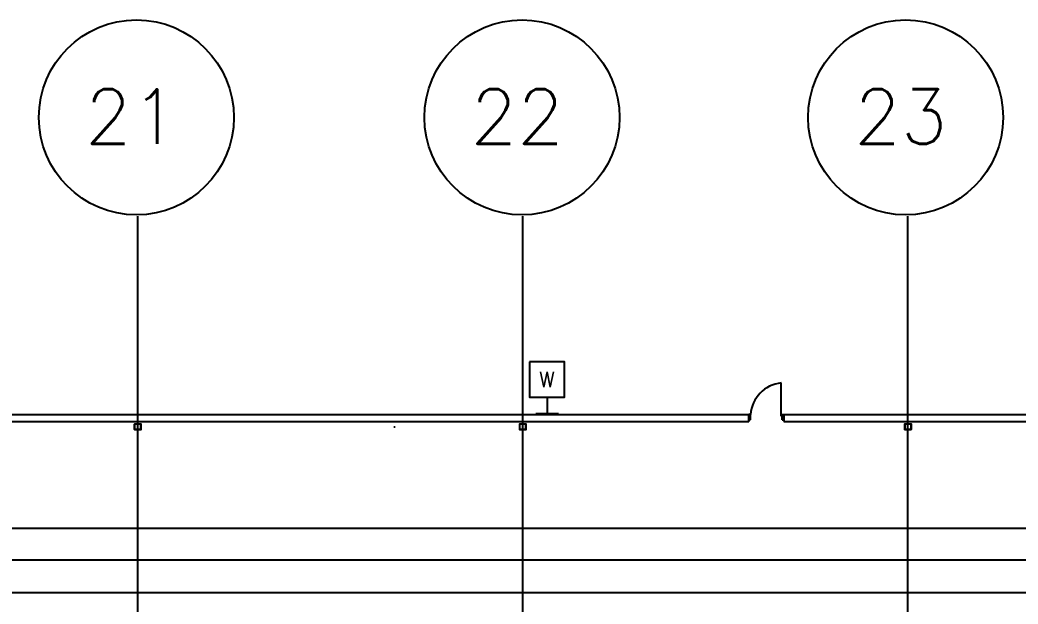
# Model space of a CAD drawing. Header units: millimetres. Extents: x 626570 to 643256, y 6233 to 11343.
# Drawn here: x 635604 to 636723, y 10688 to 11343 of the extents above; entities that cross this region are included whole.
import ezdxf
from ezdxf.enums import TextEntityAlignment as Align

# ---------------------------------------------------------------- set-up
doc = ezdxf.new("R2010")
doc.units = ezdxf.units.MM
doc.header["$LTSCALE"] = 4000
doc.header["$MEASUREMENT"] = 0
doc.linetypes.add('DASHDOT', pattern=[1, 0.5, -0.25, 0, -0.25])
doc.layers.get('0').update_dxf_attribs({"linetype": 'CONTINUOUS'})
for name, color, linetype in [('2012-201_DOOR', 4, 'CONTINUOUS'), ('2012-201_WALL-FLEXWALL', 7, 'CONTINUOUS'), ('DEPAL1', 4, 'CONTINUOUS'), ('DEPAL2', 4, 'CONTINUOUS'), ('DOOR-THRESHOLD-42', 4, 'CONTINUOUS'), ('LTG', 6, 'CONTINUOUS'), ('MASTERFOUNDATION_1', 4, 'DASHDOT'), ('MASTERFOUNDATION_2', 7, 'CONTINUOUS'), ('MASTERFOUNDATION_25', 7, 'CONTINUOUS')]:
    doc.layers.add(name, color=color, linetype=linetype)
doc.styles.add('ROMANS', font='ROMANS')
doc.styles.get("Standard").update_dxf_attribs({"font": 'simplex.shx'})

# ---------------------------------------------------------------- blocks, each defined once
blk = doc.blocks.new('WUP')
for p, q in [((0, 465), (0, 0)), ((-322, 0), (322, 0))]:
    blk.add_line(p, q)
blk.add_lwpolyline([(-500, 1465), (-500, 465), (500, 465), (500, 1465)], close=True)
blk.add_text('W', height=430).set_placement((0, 965), align=Align.MIDDLE)

msp = doc.modelspace()

# ---------------------------------------------------------------- linework, layer by layer
at = {"layer": '2012-201_DOOR', "linetype": 'Continuous'}
for p, q in [((636457.8, 10898.4), (636457.8, 10935.8)), ((636423.3, 10900.4), (636421.3, 10900.4)), ((636423.3, 10894.5), (636421.3, 10894.5)), ((636423.3, 10894.5), (636423.3, 10900.4)), ((636458.7, 10894.5), (636458.7, 10900.4)), ((636458.7, 10900.4), (636460.7, 10900.4)), ((636458.7, 10894.5), (636460.7, 10894.5))]:
    msp.add_line(p, q, dxfattribs=at)
at = {"layer": '2012-201_WALL-FLEXWALL', "linetype": 'Continuous'}
for p, q in [((634098.5, 10900.4), (636421.3, 10900.4)), ((636421.3, 10900.4), (636421.3, 10892.5)), ((636421.3, 10892.5), (636421.3, 10900.4)), ((636460.7, 10900.4), (638784.5, 10900.4)), ((636460.7, 10900.4), (636460.7, 10892.5)), ((634098.5, 10892.5), (636421.3, 10892.5)), ((636460.7, 10892.5), (638784.5, 10892.5))]:
    msp.add_line(p, q, dxfattribs=at)
at = {"layer": 'DEPAL1', "ltscale": 0.25}
for p, q in [((634773.4, 10773), (638939.1, 10773)), ((638939.1, 10736.8), (634773.4, 10736.8))]:
    msp.add_line(p, q, dxfattribs=at)
at = {"layer": 'DEPAL2', "ltscale": 0.25}
msp.add_line((635269.2, 10700.7), (638892.1, 10700.8), dxfattribs=at)
at = {"layer": 'DOOR-THRESHOLD-42', "linetype": 'Continuous'}
msp.add_arc((636461.6, 10897.6), 38.4, 95.795, 175.819, dxfattribs=at)
at = {"layer": 'MASTERFOUNDATION_1', "linetype": 'DASHDOT'}
for p, q in [((635735.9, 6627.5), (635735.9, 11123.2)), ((636167.9, 6627.5), (636167.9, 11123.2)), ((636599.9, 6627.5), (636599.9, 11123.2)), ((643023.9, 10886.6), (626796.6, 10886.6))]:
    msp.add_line(p, q, dxfattribs=at)
at = {"layer": 'MASTERFOUNDATION_2', "linetype": 'Continuous'}
for centre in [(635734.4, 11233.9), (636167, 11233.9), (636597.3, 11233.9)]:
    msp.add_circle(centre, 109.4, dxfattribs=at)
at = {"layer": 'MASTERFOUNDATION_25', "linetype": 'Continuous', "flags": 128}
for points in [[(635733, 10890.1), (635738.8, 10890.1), (635738.8, 10890.1), (635738.8, 10890.1), (635738.9, 10890.1), (635738.9, 10890.1), (635738.9, 10890.1), (635738.9, 10890.1), (635738.9, 10890.1), (635739, 10890.1), (635739, 10890.1), (635739, 10890.1), (635739, 10890.1), (635739, 10890.1), (635739.1, 10890), (635739.1, 10890), (635739.1, 10890), (635739.1, 10890), (635739.1, 10890), (635739.2, 10890), (635739.2, 10890), (635739.2, 10890), (635739.2, 10889.9), (635739.2, 10889.9), (635739.2, 10889.9), (635739.3, 10889.9), (635739.3, 10889.9), (635739.3, 10889.9), (635739.3, 10889.9), (635739.3, 10889.8), (635739.3, 10889.8), (635739.3, 10889.8), (635739.3, 10889.8), (635739.3, 10889.8), (635739.4, 10889.7), (635739.4, 10889.7), (635739.4, 10889.7), (635739.4, 10889.7), (635739.4, 10889.7), (635739.4, 10889.6), (635739.4, 10889.6), (635739.4, 10889.6), (635739.4, 10889.6), (635739.4, 10889.6), (635739.4, 10889.5), (635739.4, 10889.5), (635739.4, 10889.5), (635739.4, 10883.7), (635739.4, 10883.7), (635739.4, 10883.7), (635739.4, 10883.7), (635739.4, 10883.6), (635739.4, 10883.6), (635739.4, 10883.6), (635739.4, 10883.6), (635739.4, 10883.6), (635739.4, 10883.5), (635739.4, 10883.5), (635739.4, 10883.5), (635739.4, 10883.5), (635739.3, 10883.5), (635739.3, 10883.4), (635739.3, 10883.4), (635739.3, 10883.4), (635739.3, 10883.4), (635739.3, 10883.4), (635739.3, 10883.3), (635739.3, 10883.3), (635739.3, 10883.3), (635739.2, 10883.3), (635739.2, 10883.3), (635739.2, 10883.3), (635739.2, 10883.3), (635739.2, 10883.2), (635739.2, 10883.2), (635739.1, 10883.2), (635739.1, 10883.2), (635739.1, 10883.2), (635739.1, 10883.2), (635739.1, 10883.2), (635739, 10883.2), (635739, 10883.2), (635739, 10883.1), (635739, 10883.1), (635739, 10883.1), (635738.9, 10883.1), (635738.9, 10883.1), (635738.9, 10883.1), (635738.9, 10883.1), (635738.9, 10883.1), (635738.8, 10883.1), (635738.8, 10883.1), (635738.8, 10883.1), (635733, 10883.1), (635733, 10883.1), (635733, 10883.1), (635733, 10883.1), (635732.9, 10883.1), (635732.9, 10883.1), (635732.9, 10883.1), (635732.9, 10883.1), (635732.9, 10883.1), (635732.8, 10883.1), (635732.8, 10883.1), (635732.8, 10883.2), (635732.8, 10883.2), (635732.8, 10883.2), (635732.7, 10883.2), (635732.7, 10883.2), (635732.7, 10883.2), (635732.7, 10883.2), (635732.7, 10883.2), (635732.6, 10883.2), (635732.6, 10883.3), (635732.6, 10883.3), (635732.6, 10883.3), (635732.6, 10883.3), (635732.6, 10883.3), (635732.6, 10883.3), (635732.5, 10883.3), (635732.5, 10883.4), (635732.5, 10883.4), (635732.5, 10883.4), (635732.5, 10883.4), (635732.5, 10883.4), (635732.5, 10883.5), (635732.5, 10883.5), (635732.5, 10883.5), (635732.4, 10883.5), (635732.4, 10883.5), (635732.4, 10883.6), (635732.4, 10883.6), (635732.4, 10883.6), (635732.4, 10883.6), (635732.4, 10883.6), (635732.4, 10883.7), (635732.4, 10883.7), (635732.4, 10883.7), (635732.4, 10883.7), (635732.4, 10889.5), (635732.4, 10889.5), (635732.4, 10889.5), (635732.4, 10889.6), (635732.4, 10889.6), (635732.4, 10889.6), (635732.4, 10889.6), (635732.4, 10889.6), (635732.4, 10889.7), (635732.4, 10889.7), (635732.4, 10889.7), (635732.5, 10889.7), (635732.5, 10889.7), (635732.5, 10889.8), (635732.5, 10889.8), (635732.5, 10889.8), (635732.5, 10889.8), (635732.5, 10889.8), (635732.5, 10889.9), (635732.5, 10889.9), (635732.6, 10889.9), (635732.6, 10889.9), (635732.6, 10889.9), (635732.6, 10889.9), (635732.6, 10889.9), (635732.6, 10890), (635732.6, 10890), (635732.7, 10890), (635732.7, 10890), (635732.7, 10890), (635732.7, 10890), (635732.7, 10890), (635732.8, 10890), (635732.8, 10890.1), (635732.8, 10890.1), (635732.8, 10890.1), (635732.8, 10890.1), (635732.9, 10890.1), (635732.9, 10890.1), (635732.9, 10890.1), (635732.9, 10890.1), (635732.9, 10890.1), (635733, 10890.1), (635733, 10890.1), (635733, 10890.1), (635733, 10890.1)], [(635733, 10889.8), (635738.8, 10889.8), (635738.8, 10889.8), (635738.8, 10889.8), (635738.8, 10889.8), (635738.8, 10889.8), (635738.8, 10889.8), (635738.9, 10889.8), (635738.9, 10889.8), (635738.9, 10889.8), (635738.9, 10889.8), (635738.9, 10889.8), (635738.9, 10889.8), (635738.9, 10889.8), (635738.9, 10889.8), (635738.9, 10889.8), (635738.9, 10889.8), (635739, 10889.7), (635739, 10889.7), (635739, 10889.7), (635739, 10889.7), (635739, 10889.7), (635739, 10889.7), (635739, 10889.7), (635739, 10889.7), (635739, 10889.7), (635739, 10889.7), (635739, 10889.7), (635739, 10889.7), (635739, 10889.7), (635739.1, 10889.7), (635739.1, 10889.6), (635739.1, 10889.6), (635739.1, 10889.6), (635739.1, 10889.6), (635739.1, 10889.6), (635739.1, 10889.6), (635739.1, 10889.6), (635739.1, 10889.6), (635739.1, 10889.6), (635739.1, 10889.6), (635739.1, 10889.5), (635739.1, 10889.5), (635739.1, 10889.5), (635739.1, 10889.5), (635739.1, 10889.5), (635739.1, 10889.5), (635739.1, 10883.7), (635739.1, 10883.7), (635739.1, 10883.7), (635739.1, 10883.7), (635739.1, 10883.7), (635739.1, 10883.7), (635739.1, 10883.7), (635739.1, 10883.7), (635739.1, 10883.6), (635739.1, 10883.6), (635739.1, 10883.6), (635739.1, 10883.6), (635739.1, 10883.6), (635739.1, 10883.6), (635739.1, 10883.6), (635739.1, 10883.6), (635739.1, 10883.6), (635739, 10883.6), (635739, 10883.5), (635739, 10883.5), (635739, 10883.5), (635739, 10883.5), (635739, 10883.5), (635739, 10883.5), (635739, 10883.5), (635739, 10883.5), (635739, 10883.5), (635739, 10883.5), (635739, 10883.5), (635739, 10883.5), (635738.9, 10883.5), (635738.9, 10883.5), (635738.9, 10883.5), (635738.9, 10883.4), (635738.9, 10883.4), (635738.9, 10883.4), (635738.9, 10883.4), (635738.9, 10883.4), (635738.9, 10883.4), (635738.9, 10883.4), (635738.8, 10883.4), (635738.8, 10883.4), (635738.8, 10883.4), (635738.8, 10883.4), (635738.8, 10883.4), (635738.8, 10883.4), (635733, 10883.4), (635733, 10883.4), (635733, 10883.4), (635733, 10883.4), (635733, 10883.4), (635733, 10883.4), (635733, 10883.4), (635733, 10883.4), (635732.9, 10883.4), (635732.9, 10883.4), (635732.9, 10883.4), (635732.9, 10883.4), (635732.9, 10883.4), (635732.9, 10883.5), (635732.9, 10883.5), (635732.9, 10883.5), (635732.9, 10883.5), (635732.9, 10883.5), (635732.9, 10883.5), (635732.8, 10883.5), (635732.8, 10883.5), (635732.8, 10883.5), (635732.8, 10883.5), (635732.8, 10883.5), (635732.8, 10883.5), (635732.8, 10883.5), (635732.8, 10883.5), (635732.8, 10883.5), (635732.8, 10883.6), (635732.8, 10883.6), (635732.8, 10883.6), (635732.8, 10883.6), (635732.8, 10883.6), (635732.7, 10883.6), (635732.7, 10883.6), (635732.7, 10883.6), (635732.7, 10883.6), (635732.7, 10883.6), (635732.7, 10883.7), (635732.7, 10883.7), (635732.7, 10883.7), (635732.7, 10883.7), (635732.7, 10883.7), (635732.7, 10883.7), (635732.7, 10883.7), (635732.7, 10883.7), (635732.7, 10889.5), (635732.7, 10889.5), (635732.7, 10889.5), (635732.7, 10889.5), (635732.7, 10889.5), (635732.7, 10889.5), (635732.7, 10889.6), (635732.7, 10889.6), (635732.7, 10889.6), (635732.7, 10889.6), (635732.7, 10889.6), (635732.7, 10889.6), (635732.7, 10889.6), (635732.8, 10889.6), (635732.8, 10889.6), (635732.8, 10889.6), (635732.8, 10889.7), (635732.8, 10889.7), (635732.8, 10889.7), (635732.8, 10889.7), (635732.8, 10889.7), (635732.8, 10889.7), (635732.8, 10889.7), (635732.8, 10889.7), (635732.8, 10889.7), (635732.8, 10889.7), (635732.8, 10889.7), (635732.9, 10889.7), (635732.9, 10889.7), (635732.9, 10889.7), (635732.9, 10889.8), (635732.9, 10889.8), (635732.9, 10889.8), (635732.9, 10889.8), (635732.9, 10889.8), (635732.9, 10889.8), (635732.9, 10889.8), (635732.9, 10889.8), (635733, 10889.8), (635733, 10889.8), (635733, 10889.8), (635733, 10889.8), (635733, 10889.8), (635733, 10889.8), (635733, 10889.8), (635733, 10889.8)], [(636165, 10890.1), (636170.8, 10890.1), (636170.8, 10890.1), (636170.8, 10890.1), (636170.9, 10890.1), (636170.9, 10890.1), (636170.9, 10890.1), (636170.9, 10890.1), (636170.9, 10890.1), (636171, 10890.1), (636171, 10890.1), (636171, 10890.1), (636171, 10890.1), (636171, 10890.1), (636171.1, 10890), (636171.1, 10890), (636171.1, 10890), (636171.1, 10890), (636171.1, 10890), (636171.2, 10890), (636171.2, 10890), (636171.2, 10890), (636171.2, 10889.9), (636171.2, 10889.9), (636171.2, 10889.9), (636171.3, 10889.9), (636171.3, 10889.9), (636171.3, 10889.9), (636171.3, 10889.9), (636171.3, 10889.8), (636171.3, 10889.8), (636171.3, 10889.8), (636171.3, 10889.8), (636171.4, 10889.8), (636171.4, 10889.7), (636171.4, 10889.7), (636171.4, 10889.7), (636171.4, 10889.7), (636171.4, 10889.7), (636171.4, 10889.6), (636171.4, 10889.6), (636171.4, 10889.6), (636171.4, 10889.6), (636171.4, 10889.6), (636171.4, 10889.5), (636171.4, 10889.5), (636171.4, 10889.5), (636171.4, 10883.7), (636171.4, 10883.7), (636171.4, 10883.7), (636171.4, 10883.7), (636171.4, 10883.6), (636171.4, 10883.6), (636171.4, 10883.6), (636171.4, 10883.6), (636171.4, 10883.6), (636171.4, 10883.5), (636171.4, 10883.5), (636171.4, 10883.5), (636171.4, 10883.5), (636171.4, 10883.5), (636171.3, 10883.4), (636171.3, 10883.4), (636171.3, 10883.4), (636171.3, 10883.4), (636171.3, 10883.4), (636171.3, 10883.3), (636171.3, 10883.3), (636171.3, 10883.3), (636171.2, 10883.3), (636171.2, 10883.3), (636171.2, 10883.3), (636171.2, 10883.3), (636171.2, 10883.2), (636171.2, 10883.2), (636171.1, 10883.2), (636171.1, 10883.2), (636171.1, 10883.2), (636171.1, 10883.2), (636171.1, 10883.2), (636171, 10883.2), (636171, 10883.2), (636171, 10883.1), (636171, 10883.1), (636171, 10883.1), (636170.9, 10883.1), (636170.9, 10883.1), (636170.9, 10883.1), (636170.9, 10883.1), (636170.9, 10883.1), (636170.8, 10883.1), (636170.8, 10883.1), (636170.8, 10883.1), (636165, 10883.1), (636165, 10883.1), (636165, 10883.1), (636165, 10883.1), (636165, 10883.1), (636164.9, 10883.1), (636164.9, 10883.1), (636164.9, 10883.1), (636164.9, 10883.1), (636164.8, 10883.1), (636164.8, 10883.1), (636164.8, 10883.2), (636164.8, 10883.2), (636164.8, 10883.2), (636164.7, 10883.2), (636164.7, 10883.2), (636164.7, 10883.2), (636164.7, 10883.2), (636164.7, 10883.2), (636164.7, 10883.2), (636164.6, 10883.3), (636164.6, 10883.3), (636164.6, 10883.3), (636164.6, 10883.3), (636164.6, 10883.3), (636164.6, 10883.3), (636164.5, 10883.3), (636164.5, 10883.4), (636164.5, 10883.4), (636164.5, 10883.4), (636164.5, 10883.4), (636164.5, 10883.4), (636164.5, 10883.5), (636164.5, 10883.5), (636164.5, 10883.5), (636164.5, 10883.5), (636164.4, 10883.5), (636164.4, 10883.6), (636164.4, 10883.6), (636164.4, 10883.6), (636164.4, 10883.6), (636164.4, 10883.6), (636164.4, 10883.7), (636164.4, 10883.7), (636164.4, 10883.7), (636164.4, 10883.7), (636164.4, 10889.5), (636164.4, 10889.5), (636164.4, 10889.5), (636164.4, 10889.6), (636164.4, 10889.6), (636164.4, 10889.6), (636164.4, 10889.6), (636164.4, 10889.6), (636164.4, 10889.7), (636164.4, 10889.7), (636164.5, 10889.7), (636164.5, 10889.7), (636164.5, 10889.7), (636164.5, 10889.8), (636164.5, 10889.8), (636164.5, 10889.8), (636164.5, 10889.8), (636164.5, 10889.8), (636164.5, 10889.9), (636164.5, 10889.9), (636164.6, 10889.9), (636164.6, 10889.9), (636164.6, 10889.9), (636164.6, 10889.9), (636164.6, 10889.9), (636164.6, 10890), (636164.7, 10890), (636164.7, 10890), (636164.7, 10890), (636164.7, 10890), (636164.7, 10890), (636164.7, 10890), (636164.8, 10890), (636164.8, 10890.1), (636164.8, 10890.1), (636164.8, 10890.1), (636164.8, 10890.1), (636164.9, 10890.1), (636164.9, 10890.1), (636164.9, 10890.1), (636164.9, 10890.1), (636165, 10890.1), (636165, 10890.1), (636165, 10890.1), (636165, 10890.1), (636165, 10890.1)], [(636165, 10889.8), (636170.8, 10889.8), (636170.8, 10889.8), (636170.8, 10889.8), (636170.8, 10889.8), (636170.8, 10889.8), (636170.8, 10889.8), (636170.9, 10889.8), (636170.9, 10889.8), (636170.9, 10889.8), (636170.9, 10889.8), (636170.9, 10889.8), (636170.9, 10889.8), (636170.9, 10889.8), (636170.9, 10889.8), (636170.9, 10889.8), (636171, 10889.8), (636171, 10889.7), (636171, 10889.7), (636171, 10889.7), (636171, 10889.7), (636171, 10889.7), (636171, 10889.7), (636171, 10889.7), (636171, 10889.7), (636171, 10889.7), (636171, 10889.7), (636171, 10889.7), (636171, 10889.7), (636171.1, 10889.7), (636171.1, 10889.7), (636171.1, 10889.6), (636171.1, 10889.6), (636171.1, 10889.6), (636171.1, 10889.6), (636171.1, 10889.6), (636171.1, 10889.6), (636171.1, 10889.6), (636171.1, 10889.6), (636171.1, 10889.6), (636171.1, 10889.6), (636171.1, 10889.5), (636171.1, 10889.5), (636171.1, 10889.5), (636171.1, 10889.5), (636171.1, 10889.5), (636171.1, 10889.5), (636171.1, 10883.7), (636171.1, 10883.7), (636171.1, 10883.7), (636171.1, 10883.7), (636171.1, 10883.7), (636171.1, 10883.7), (636171.1, 10883.7), (636171.1, 10883.7), (636171.1, 10883.6), (636171.1, 10883.6), (636171.1, 10883.6), (636171.1, 10883.6), (636171.1, 10883.6), (636171.1, 10883.6), (636171.1, 10883.6), (636171.1, 10883.6), (636171.1, 10883.6), (636171.1, 10883.6), (636171, 10883.5), (636171, 10883.5), (636171, 10883.5), (636171, 10883.5), (636171, 10883.5), (636171, 10883.5), (636171, 10883.5), (636171, 10883.5), (636171, 10883.5), (636171, 10883.5), (636171, 10883.5), (636171, 10883.5), (636171, 10883.5), (636170.9, 10883.5), (636170.9, 10883.5), (636170.9, 10883.4), (636170.9, 10883.4), (636170.9, 10883.4), (636170.9, 10883.4), (636170.9, 10883.4), (636170.9, 10883.4), (636170.9, 10883.4), (636170.8, 10883.4), (636170.8, 10883.4), (636170.8, 10883.4), (636170.8, 10883.4), (636170.8, 10883.4), (636170.8, 10883.4), (636165, 10883.4), (636165, 10883.4), (636165, 10883.4), (636165, 10883.4), (636165, 10883.4), (636165, 10883.4), (636165, 10883.4), (636165, 10883.4), (636165, 10883.4), (636164.9, 10883.4), (636164.9, 10883.4), (636164.9, 10883.4), (636164.9, 10883.4), (636164.9, 10883.5), (636164.9, 10883.5), (636164.9, 10883.5), (636164.9, 10883.5), (636164.9, 10883.5), (636164.9, 10883.5), (636164.8, 10883.5), (636164.8, 10883.5), (636164.8, 10883.5), (636164.8, 10883.5), (636164.8, 10883.5), (636164.8, 10883.5), (636164.8, 10883.5), (636164.8, 10883.5), (636164.8, 10883.5), (636164.8, 10883.6), (636164.8, 10883.6), (636164.8, 10883.6), (636164.8, 10883.6), (636164.8, 10883.6), (636164.8, 10883.6), (636164.8, 10883.6), (636164.7, 10883.6), (636164.7, 10883.6), (636164.7, 10883.6), (636164.7, 10883.7), (636164.7, 10883.7), (636164.7, 10883.7), (636164.7, 10883.7), (636164.7, 10883.7), (636164.7, 10883.7), (636164.7, 10883.7), (636164.7, 10883.7), (636164.7, 10889.5), (636164.7, 10889.5), (636164.7, 10889.5), (636164.7, 10889.5), (636164.7, 10889.5), (636164.7, 10889.5), (636164.7, 10889.6), (636164.7, 10889.6), (636164.7, 10889.6), (636164.7, 10889.6), (636164.7, 10889.6), (636164.8, 10889.6), (636164.8, 10889.6), (636164.8, 10889.6), (636164.8, 10889.6), (636164.8, 10889.6), (636164.8, 10889.7), (636164.8, 10889.7), (636164.8, 10889.7), (636164.8, 10889.7), (636164.8, 10889.7), (636164.8, 10889.7), (636164.8, 10889.7), (636164.8, 10889.7), (636164.8, 10889.7), (636164.8, 10889.7), (636164.8, 10889.7), (636164.9, 10889.7), (636164.9, 10889.7), (636164.9, 10889.7), (636164.9, 10889.8), (636164.9, 10889.8), (636164.9, 10889.8), (636164.9, 10889.8), (636164.9, 10889.8), (636164.9, 10889.8), (636164.9, 10889.8), (636165, 10889.8), (636165, 10889.8), (636165, 10889.8), (636165, 10889.8), (636165, 10889.8), (636165, 10889.8), (636165, 10889.8), (636165, 10889.8), (636165, 10889.8)], [(636597, 10890.1), (636602.8, 10890.1), (636602.8, 10890.1), (636602.8, 10890.1), (636602.9, 10890.1), (636602.9, 10890.1), (636602.9, 10890.1), (636602.9, 10890.1), (636603, 10890.1), (636603, 10890.1), (636603, 10890.1), (636603, 10890.1), (636603, 10890.1), (636603.1, 10890.1), (636603.1, 10890), (636603.1, 10890), (636603.1, 10890), (636603.1, 10890), (636603.2, 10890), (636603.2, 10890), (636603.2, 10890), (636603.2, 10890), (636603.2, 10889.9), (636603.2, 10889.9), (636603.3, 10889.9), (636603.3, 10889.9), (636603.3, 10889.9), (636603.3, 10889.9), (636603.3, 10889.9), (636603.3, 10889.8), (636603.3, 10889.8), (636603.3, 10889.8), (636603.4, 10889.8), (636603.4, 10889.8), (636603.4, 10889.7), (636603.4, 10889.7), (636603.4, 10889.7), (636603.4, 10889.7), (636603.4, 10889.7), (636603.4, 10889.6), (636603.4, 10889.6), (636603.4, 10889.6), (636603.4, 10889.6), (636603.4, 10889.6), (636603.4, 10889.5), (636603.4, 10889.5), (636603.4, 10889.5), (636603.4, 10883.7), (636603.4, 10883.7), (636603.4, 10883.7), (636603.4, 10883.7), (636603.4, 10883.6), (636603.4, 10883.6), (636603.4, 10883.6), (636603.4, 10883.6), (636603.4, 10883.6), (636603.4, 10883.5), (636603.4, 10883.5), (636603.4, 10883.5), (636603.4, 10883.5), (636603.4, 10883.5), (636603.4, 10883.4), (636603.3, 10883.4), (636603.3, 10883.4), (636603.3, 10883.4), (636603.3, 10883.4), (636603.3, 10883.3), (636603.3, 10883.3), (636603.3, 10883.3), (636603.3, 10883.3), (636603.2, 10883.3), (636603.2, 10883.3), (636603.2, 10883.3), (636603.2, 10883.2), (636603.2, 10883.2), (636603.2, 10883.2), (636603.1, 10883.2), (636603.1, 10883.2), (636603.1, 10883.2), (636603.1, 10883.2), (636603.1, 10883.2), (636603, 10883.2), (636603, 10883.1), (636603, 10883.1), (636603, 10883.1), (636603, 10883.1), (636602.9, 10883.1), (636602.9, 10883.1), (636602.9, 10883.1), (636602.9, 10883.1), (636602.8, 10883.1), (636602.8, 10883.1), (636602.8, 10883.1), (636597, 10883.1), (636597, 10883.1), (636597, 10883.1), (636597, 10883.1), (636597, 10883.1), (636596.9, 10883.1), (636596.9, 10883.1), (636596.9, 10883.1), (636596.9, 10883.1), (636596.9, 10883.1), (636596.8, 10883.1), (636596.8, 10883.2), (636596.8, 10883.2), (636596.8, 10883.2), (636596.8, 10883.2), (636596.7, 10883.2), (636596.7, 10883.2), (636596.7, 10883.2), (636596.7, 10883.2), (636596.7, 10883.2), (636596.6, 10883.3), (636596.6, 10883.3), (636596.6, 10883.3), (636596.6, 10883.3), (636596.6, 10883.3), (636596.6, 10883.3), (636596.6, 10883.3), (636596.5, 10883.4), (636596.5, 10883.4), (636596.5, 10883.4), (636596.5, 10883.4), (636596.5, 10883.4), (636596.5, 10883.5), (636596.5, 10883.5), (636596.5, 10883.5), (636596.5, 10883.5), (636596.5, 10883.5), (636596.4, 10883.6), (636596.4, 10883.6), (636596.4, 10883.6), (636596.4, 10883.6), (636596.4, 10883.6), (636596.4, 10883.7), (636596.4, 10883.7), (636596.4, 10883.7), (636596.4, 10883.7), (636596.4, 10889.5), (636596.4, 10889.5), (636596.4, 10889.5), (636596.4, 10889.6), (636596.4, 10889.6), (636596.4, 10889.6), (636596.4, 10889.6), (636596.4, 10889.6), (636596.4, 10889.7), (636596.5, 10889.7), (636596.5, 10889.7), (636596.5, 10889.7), (636596.5, 10889.7), (636596.5, 10889.8), (636596.5, 10889.8), (636596.5, 10889.8), (636596.5, 10889.8), (636596.5, 10889.8), (636596.5, 10889.9), (636596.6, 10889.9), (636596.6, 10889.9), (636596.6, 10889.9), (636596.6, 10889.9), (636596.6, 10889.9), (636596.6, 10889.9), (636596.6, 10890), (636596.7, 10890), (636596.7, 10890), (636596.7, 10890), (636596.7, 10890), (636596.7, 10890), (636596.8, 10890), (636596.8, 10890), (636596.8, 10890.1), (636596.8, 10890.1), (636596.8, 10890.1), (636596.9, 10890.1), (636596.9, 10890.1), (636596.9, 10890.1), (636596.9, 10890.1), (636596.9, 10890.1), (636597, 10890.1), (636597, 10890.1), (636597, 10890.1), (636597, 10890.1), (636597, 10890.1)], [(636597, 10889.8), (636602.8, 10889.8), (636602.8, 10889.8), (636602.8, 10889.8), (636602.8, 10889.8), (636602.8, 10889.8), (636602.9, 10889.8), (636602.9, 10889.8), (636602.9, 10889.8), (636602.9, 10889.8), (636602.9, 10889.8), (636602.9, 10889.8), (636602.9, 10889.8), (636602.9, 10889.8), (636602.9, 10889.8), (636602.9, 10889.8), (636603, 10889.8), (636603, 10889.7), (636603, 10889.7), (636603, 10889.7), (636603, 10889.7), (636603, 10889.7), (636603, 10889.7), (636603, 10889.7), (636603, 10889.7), (636603, 10889.7), (636603, 10889.7), (636603, 10889.7), (636603.1, 10889.7), (636603.1, 10889.7), (636603.1, 10889.7), (636603.1, 10889.6), (636603.1, 10889.6), (636603.1, 10889.6), (636603.1, 10889.6), (636603.1, 10889.6), (636603.1, 10889.6), (636603.1, 10889.6), (636603.1, 10889.6), (636603.1, 10889.6), (636603.1, 10889.6), (636603.1, 10889.5), (636603.1, 10889.5), (636603.1, 10889.5), (636603.1, 10889.5), (636603.1, 10889.5), (636603.1, 10889.5), (636603.1, 10883.7), (636603.1, 10883.7), (636603.1, 10883.7), (636603.1, 10883.7), (636603.1, 10883.7), (636603.1, 10883.7), (636603.1, 10883.7), (636603.1, 10883.7), (636603.1, 10883.6), (636603.1, 10883.6), (636603.1, 10883.6), (636603.1, 10883.6), (636603.1, 10883.6), (636603.1, 10883.6), (636603.1, 10883.6), (636603.1, 10883.6), (636603.1, 10883.6), (636603.1, 10883.6), (636603.1, 10883.5), (636603, 10883.5), (636603, 10883.5), (636603, 10883.5), (636603, 10883.5), (636603, 10883.5), (636603, 10883.5), (636603, 10883.5), (636603, 10883.5), (636603, 10883.5), (636603, 10883.5), (636603, 10883.5), (636603, 10883.5), (636602.9, 10883.5), (636602.9, 10883.5), (636602.9, 10883.4), (636602.9, 10883.4), (636602.9, 10883.4), (636602.9, 10883.4), (636602.9, 10883.4), (636602.9, 10883.4), (636602.9, 10883.4), (636602.9, 10883.4), (636602.8, 10883.4), (636602.8, 10883.4), (636602.8, 10883.4), (636602.8, 10883.4), (636602.8, 10883.4), (636597, 10883.4), (636597, 10883.4), (636597, 10883.4), (636597, 10883.4), (636597, 10883.4), (636597, 10883.4), (636597, 10883.4), (636597, 10883.4), (636597, 10883.4), (636597, 10883.4), (636596.9, 10883.4), (636596.9, 10883.4), (636596.9, 10883.4), (636596.9, 10883.5), (636596.9, 10883.5), (636596.9, 10883.5), (636596.9, 10883.5), (636596.9, 10883.5), (636596.9, 10883.5), (636596.9, 10883.5), (636596.8, 10883.5), (636596.8, 10883.5), (636596.8, 10883.5), (636596.8, 10883.5), (636596.8, 10883.5), (636596.8, 10883.5), (636596.8, 10883.5), (636596.8, 10883.5), (636596.8, 10883.6), (636596.8, 10883.6), (636596.8, 10883.6), (636596.8, 10883.6), (636596.8, 10883.6), (636596.8, 10883.6), (636596.8, 10883.6), (636596.8, 10883.6), (636596.8, 10883.6), (636596.8, 10883.6), (636596.7, 10883.7), (636596.7, 10883.7), (636596.7, 10883.7), (636596.7, 10883.7), (636596.7, 10883.7), (636596.7, 10883.7), (636596.7, 10883.7), (636596.7, 10883.7), (636596.7, 10889.5), (636596.7, 10889.5), (636596.7, 10889.5), (636596.7, 10889.5), (636596.7, 10889.5), (636596.7, 10889.5), (636596.7, 10889.6), (636596.7, 10889.6), (636596.8, 10889.6), (636596.8, 10889.6), (636596.8, 10889.6), (636596.8, 10889.6), (636596.8, 10889.6), (636596.8, 10889.6), (636596.8, 10889.6), (636596.8, 10889.6), (636596.8, 10889.7), (636596.8, 10889.7), (636596.8, 10889.7), (636596.8, 10889.7), (636596.8, 10889.7), (636596.8, 10889.7), (636596.8, 10889.7), (636596.8, 10889.7), (636596.8, 10889.7), (636596.8, 10889.7), (636596.9, 10889.7), (636596.9, 10889.7), (636596.9, 10889.7), (636596.9, 10889.7), (636596.9, 10889.8), (636596.9, 10889.8), (636596.9, 10889.8), (636596.9, 10889.8), (636596.9, 10889.8), (636596.9, 10889.8), (636597, 10889.8), (636597, 10889.8), (636597, 10889.8), (636597, 10889.8), (636597, 10889.8), (636597, 10889.8), (636597, 10889.8), (636597, 10889.8), (636597, 10889.8), (636597, 10889.8)]]:
    msp.add_lwpolyline(points, close=True, dxfattribs=at)

# ---------------------------------------------------------------- block references
at = {"layer": 'LTG', "xscale": 0.03937008, "yscale": 0.03937008, "zscale": 0.03937008}
msp.add_blockref('WUP', (636195.1, 10901.7), dxfattribs=at)

# ---------------------------------------------------------------- texts
at = {"layer": 'MASTERFOUNDATION_2', "linetype": 'Continuous', "style": 'ROMANS'}
for s, p in [('21', (635728.9, 11234.9)), ('22', (636161.5, 11234.9)), ('23', (636591.8, 11234.9))]:
    msp.add_text(s, height=61.02, dxfattribs=at).set_placement(p, align=Align.MIDDLE_CENTER)

doc.saveas('drawing.dxf')
